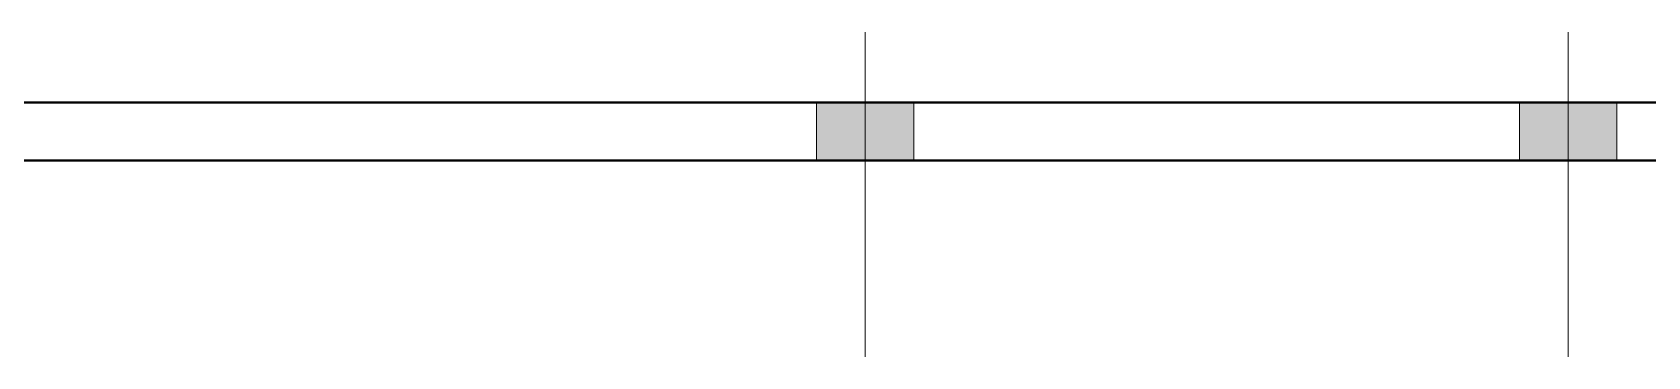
# Model space of a CAD drawing. Header units: millimetres. Extents: x 2 to 287, y 5 to 195.
# Drawn here: x 142.28 to 179.63, y 59.7 to 67.2 of the extents above; entities that cross this region are included whole.
import ezdxf

# ---------------------------------------------------------------- set-up
doc = ezdxf.new("R2010")
doc.units = ezdxf.units.MM
doc.layers.add('Boulon', color=7, linetype='Continuous', lineweight=0)
doc.layers.add('Piece', color=2, linetype='Continuous', lineweight=0)

# ---------------------------------------------------------------- blocks, each defined once
blk = doc.blocks.new('*A2')
at = {"layer": 'Boulon'}
for points in [[(160.414, 64.234), (160.414, 65.572), (162.664, 65.572), (162.664, 64.234)], [(176.664, 64.234), (176.664, 65.572), (178.914, 65.572), (178.914, 64.234)]]:
    blk.add_hatch(color=256, dxfattribs=at).paths.add_polyline_path(points, flags=17)
at = {"layer": 'Boulon', "linetype": 'Continuous', "lineweight": 0}
for p, q in [((161.539, 66.822), (161.539, 64.234)), ((177.789, 66.822), (177.789, 64.234)), ((160.414, 64.234), (160.414, 65.572)), ((162.664, 64.234), (162.664, 65.572)), ((176.664, 64.234), (176.664, 65.572)), ((178.914, 64.234), (178.914, 65.572))]:
    blk.add_line(p, q, dxfattribs=at)
blk = doc.blocks.new('*A4')
at = {"layer": 'Boulon'}
for points in [[(160.414, 64.234), (160.414, 65.572), (162.664, 65.572), (162.664, 64.234)], [(176.664, 64.234), (176.664, 65.572), (178.914, 65.572), (178.914, 64.234)]]:
    blk.add_hatch(color=256, dxfattribs=at).paths.add_polyline_path(points, flags=17)
at = {"layer": 'Boulon', "linetype": 'Continuous', "lineweight": 0}
for p, q in [((161.539, 67.197), (161.539, 59.697)), ((177.789, 67.197), (177.789, 59.697)), ((160.414, 64.234), (160.414, 65.572)), ((162.664, 64.234), (162.664, 65.572)), ((176.664, 64.234), (176.664, 65.572)), ((178.914, 64.234), (178.914, 65.572))]:
    blk.add_line(p, q, dxfattribs=at)
blk = doc.blocks.new('*A7')
at = {"layer": 'Piece', "color": 2, "linetype": 'Continuous', "lineweight": 40}
for p, q in [((184.037853, 65.571663), (135.038567, 65.571663)), ((184.037853, 64.234163), (135.038567, 64.234163))]:
    blk.add_line(p, q, dxfattribs=at)

msp = doc.modelspace()

# ---------------------------------------------------------------- block references
at = {"lineweight": 0}
for name in ['*A7', '*A4', '*A2']:
    msp.add_blockref(name, (0, 0), dxfattribs=at)

doc.saveas('drawing.dxf')
